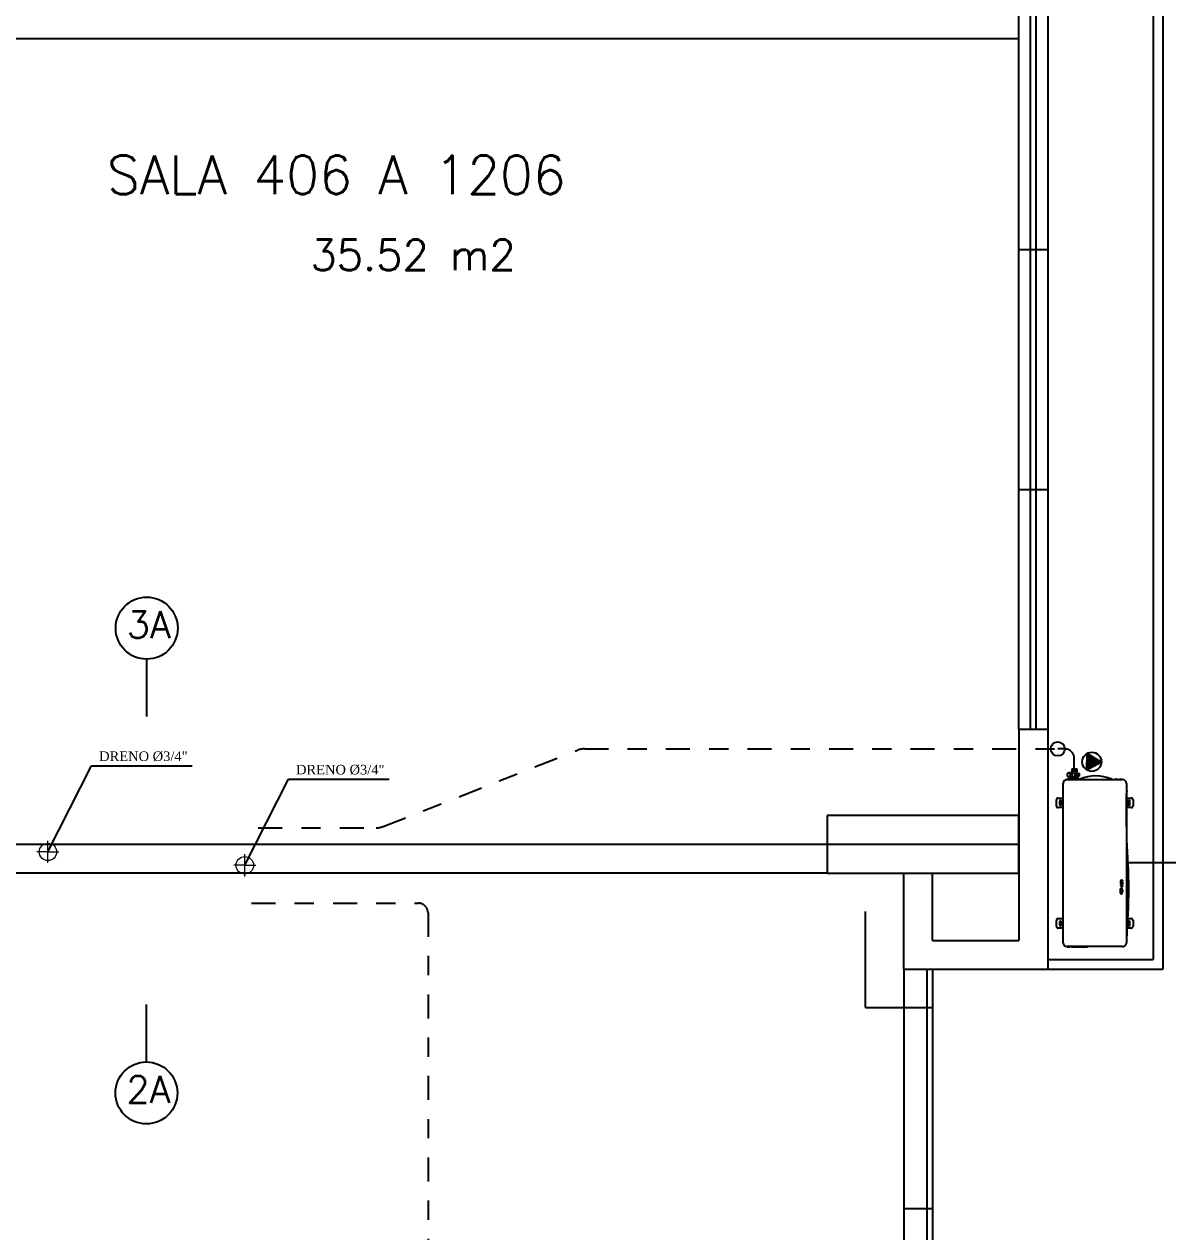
# Model space of a CAD drawing. Extents: x 544 to 914, y -40 to 56.
# Drawn here: x 648.1 to 654.06, y -16.12 to -9.83 of the extents above; entities that cross this region are included whole.
import ezdxf
from ezdxf.enums import TextEntityAlignment as Align

# ---------------------------------------------------------------- set-up
doc = ezdxf.new("R2010")
doc.units = 0
doc.header["$LTSCALE"] = 0.5
doc.header["$MEASUREMENT"] = 0
doc.linetypes.add('DASHDOT2', pattern=[0.5, 0.25, -0.125, 0, -0.125])
doc.layers.get('0').update_dxf_attribs({"linetype": 'CONTINUOUS'})
doc.layers.add('008', color=1, linetype='CONTINUOUS')
doc.styles.add('r80', font='romans.shx', dxfattribs={"height": 0.175})
doc.styles.add('RSA', font='romans.shx')
doc.styles.add('style3', font='times.ttf', dxfattribs={"height": 0.4})
doc.styles.add('T20', font='simplex.shx', dxfattribs={"height": 0.1})

msp = doc.modelspace()

# ---------------------------------------------------------------- linework, layer by layer
at = {"color": 2}
for p, q in [((648.7341736734481, -13.43804361823648), (648.73405133401, -13.13899235396658)), ((653.8381378201454, -14.19948780589505), (654.1371890413664, -14.19928602712389)), ((648.7324853576374, -15.23870809523414), (648.7323630181995, -14.93965683096424))]:
    msp.add_line(p, q, dxfattribs=at)
at = {"color": 1}
for p, q in [((653.6329353408723, -13.71703645200114), (653.6349862273435, -13.63045819916181)), ((653.6349862273435, -13.63045819916181), (653.7089397504817, -13.67552344536568)), ((653.6405357818333, -13.71288515133745), (653.6423815796572, -13.6349647237821)), ((653.6481362227942, -13.70873385067398), (653.6497769319708, -13.63947124840263)), ((653.6557366637551, -13.7045825500104), (653.6571722842848, -13.64397777302304)), ((653.6633371047162, -13.70043124934682), (653.6645676365988, -13.64848429764345)), ((653.6709375456771, -13.69627994868347), (653.6719629889128, -13.65299082226386)), ((653.678537986638, -13.69212864802), (653.6793583412264, -13.65749734688438)), ((653.5545785359236, -13.7127160992294), (653.5545785359236, -13.71971609922946)), ((653.5555188450905, -13.71211076147199), (653.5576063903229, -13.71121609922932)), ((653.5576063903229, -13.72121609922942), (653.5555188450905, -13.72032143698698)), ((653.5556938909751, -13.72039645665166), (653.5556938909751, -13.72571609922943)), ((653.5576063903229, -13.71121609922932), (653.5783192032441, -13.71121609922932)), ((653.5576063903229, -13.72121609922942), (653.5783192032441, -13.72121609922942)), ((653.5581648378125, -13.7127160992294), (653.5581648378125, -13.71971609922946)), ((653.5589813343729, -13.72121609922942), (653.5589813343729, -13.72571609922943)), ((653.5594127913398, -13.73371609922947), (653.5594127913398, -13.72121609922942)), ((653.5715490986722, -13.7127160992294), (653.5715490986722, -13.71971609922946)), ((653.5765128022272, -13.7372160992295), (653.5765128022272, -13.72121609922942)), ((653.5804067484767, -13.71211076147199), (653.5783192032441, -13.71121609922932)), ((653.5783192032441, -13.72121609922942), (653.5804067484767, -13.72032143698698)), ((653.5802317025514, -13.72039645666916), (653.5802317025514, -13.72571609922943)), ((653.5813470576434, -13.7127160992294), (653.5813470576434, -13.71971609922946)), ((653.7089397504817, -13.67552344536568), (653.6329353408723, -13.71703645200114)), ((653.686138427599, -13.68797734735654), (653.6867536935401, -13.66200387150468)), ((653.6937388685599, -13.68382604669296), (653.6941490458541, -13.66651039612498)), ((653.5294274414364, -13.76726609922946), (653.5381830793879, -13.76726609922946)), ((653.5316274414363, -13.76721609922947), (653.5316274414363, -13.7668010992295)), ((653.5336274414362, -13.76480109922943), (653.5391274414362, -13.76480109922943)), ((653.5356274414362, -13.76726609922946), (653.5356274414362, -13.76685109922948)), ((653.536900866394, -13.73021609922944), (653.5509414660523, -13.73021609922944)), ((653.5509414660523, -13.75421609922944), (653.536900866394, -13.75421609922944)), ((653.5376274414364, -13.76485109922965), (653.5431274414364, -13.76485109922965)), ((653.5381830793879, -13.76726609922946), (653.5425718034846, -13.76726609922946)), ((653.5425718034846, -13.76726609922946), (653.8062330793878, -13.76726609922946)), ((653.5447462116151, -13.76568931772931), (653.5478605292849, -13.76124161115695)), ((653.5451274414363, -13.76726609922946), (653.5451274414363, -13.76685109922948)), ((653.5485277679327, -13.75921609922943), (653.5485277679327, -13.75421609922944)), ((653.5485279237876, -13.75921609922943), (653.5517515014953, -13.75921609922943)), ((653.5515978048509, -13.74221609922961), (653.5558404455378, -13.74221609922961)), ((653.5517515014953, -13.75921609922943), (653.5827716166712, -13.75921609922943)), ((653.5518774277789, -13.75271609922947), (653.587397669763, -13.75271609922947)), ((653.5530118821293, -13.75071609922941), (653.5619170290652, -13.75071609922941)), ((653.5530119498774, -13.73371609922947), (653.56191702913, -13.73371609922947)), ((653.558761090841, -13.72721609922951), (653.5565558410444, -13.72627099217368)), ((653.558761090841, -13.72721609922951), (653.5594127913398, -13.72721609922951)), ((653.5591277679328, -13.75071609922941), (653.5591277679328, -13.75271609922947)), ((653.5594127913398, -13.75271609922947), (653.5594127913398, -13.75071609922941)), ((653.5704777109863, -13.73832413225693), (653.5704777109863, -13.7372160992295)), ((653.5771551849389, -13.7372160992295), (653.5704777109863, -13.7372160992295)), ((653.5771551849389, -13.74521609922942), (653.5707579805983, -13.74521609922942)), ((653.5714983306896, -13.74521609922942), (653.5714983306896, -13.7372160992295)), ((653.5765128022272, -13.72721609922951), (653.5771645026853, -13.72721609922951)), ((653.5765128022272, -13.75271609922947), (653.5765128022272, -13.74521609922942)), ((653.5835191459696, -13.7462160992294), (653.5765128022272, -13.7462160992294)), ((653.576801631528, -13.74721609922949), (653.5765128022272, -13.74721609922949)), ((653.5767978256179, -13.75051609922946), (653.5767978256179, -13.75271609922947)), ((653.5859978256178, -13.75051609922946), (653.5767978256179, -13.75051609922946)), ((653.576801631528, -13.7462160992294), (653.576801631528, -13.74721609922949)), ((653.5771551849389, -13.7372160992295), (653.5771551849389, -13.74521609922942)), ((653.5835191459696, -13.73821609922948), (653.5771551849389, -13.73821609922948)), ((653.5771645026853, -13.72721609922951), (653.5793697524819, -13.72627099217368)), ((653.5794978256179, -13.7491836010305), (653.5794978256179, -13.74917248551014)), ((653.5809978256179, -13.7491836010305), (653.5809978256179, -13.74900573595824)), ((653.581797825618, -13.74900573595824), (653.581797825618, -13.7491836010305)), ((653.5931825904261, -13.7358660992295), (653.5819874294971, -13.7358660992295)), ((653.5931825904261, -13.74856609922949), (653.5819874294971, -13.74856609922949)), ((653.5827716166712, -13.75921609922943), (653.587397669763, -13.75921609922943)), ((653.5832978256178, -13.74917248551014), (653.5832978256178, -13.7491836010305)), ((653.5859978256178, -13.75051609922946), (653.5859978256178, -13.75271609922947)), ((653.5873978256179, -13.75921609922943), (653.5873978256179, -13.75271609922947)), ((653.5879943535876, -13.76124161115695), (653.5920953910545, -13.76709849964072)), ((653.5957749670704, -13.74221609922961), (653.5897645594303, -13.74221609922961)), ((653.5912219518834, -13.76585109922962), (653.5916774414363, -13.76585109922962)), ((653.5946274414362, -13.76706185188164), (653.5946274414362, -13.7668010992295)), ((653.5966274414363, -13.76480109922943), (653.597459341566, -13.76480109922943)), ((653.7822274414364, -13.76721609922947), (653.7822274414364, -13.7668010992295)), ((653.7842274414363, -13.76480109922943), (653.7897274414363, -13.76480109922943)), ((653.7917274414363, -13.76721609922947), (653.7917274414363, -13.7668010992295)), ((653.8036774414363, -13.76726609922946), (653.8036774414363, -13.76675109922962)), ((653.8056774414363, -13.76475109922944), (653.8111774414363, -13.76475109922944)), ((653.8056774414363, -13.76485109922965), (653.8111774414363, -13.76485109922965)), ((653.8062330793878, -13.76726609922946), (653.8106218034848, -13.76726609922946)), ((653.8106218034848, -13.76726609922946), (653.8194274414363, -13.76726609922946)), ((653.8131774414362, -13.76726609922946), (653.8131774414362, -13.76675109922962)), ((653.5094274414362, -14.61726609922948), (653.5094274414362, -13.78726609922944)), ((653.8394274414363, -13.78726609922944), (653.8394274414363, -13.82597173718091)), ((653.8394274414363, -13.82341609922946), (653.8398424414363, -13.82341609922946)), ((653.8394274414363, -13.82597173718091), (653.8394274414363, -13.83036046127779)), ((653.8394274414363, -13.83036046127779), (653.8394274414363, -14.20002173718092)), ((653.8394274414363, -13.83291609922946), (653.8398424414363, -13.83291609922946)), ((653.8395400214363, -13.84345600184952), (653.8396526014362, -13.84345600184952)), ((653.8396526014362, -14.0108761966095), (653.8396526014362, -13.84345600184952)), ((653.8418424414363, -13.82541612188766), (653.8418424414363, -13.83091607657127)), ((653.4744274414363, -13.90326609922943), (653.4744274414363, -13.87326609922945)), ((653.4844274414363, -13.86326609922946), (653.5093774414363, -13.86326609922946)), ((653.4909274414363, -13.88126609922949), (653.4909274414363, -13.8952660992295)), ((653.5009274414363, -13.8952660992295), (653.5009274414363, -13.88126609922949)), ((653.8396526014362, -13.86326609922946), (653.8644274414362, -13.86326609922946)), ((653.8479274414362, -13.88126609922949), (653.8479274414362, -13.8952660992295)), ((653.8579274414362, -13.8952660992295), (653.8579274414362, -13.88126609922949)), ((653.8744274414362, -13.87326609922945), (653.8744274414362, -13.90326609922943)), ((653.5093774414363, -13.91326609922942), (653.4844274414363, -13.91326609922942)), ((653.8644274414362, -13.91326609922942), (653.8396526014362, -13.91326609922942)), ((653.8395400214363, -14.0108761966095), (653.8396526014362, -14.0108761966095)), ((653.8400636190079, -14.07874229362051), (653.8394274414363, -14.07873118909959)), ((653.8394274414363, -14.19746609922947), (653.8398424414363, -14.19746609922947)), ((653.8394274414363, -14.20002173718092), (653.8394274414363, -14.20441046127803)), ((653.8394274414363, -14.20441046127803), (653.8394274414363, -14.57407173718093)), ((653.8394274414363, -14.20696609922948), (653.8398424414363, -14.20696609922948)), ((653.8418424414363, -14.19946612188744), (653.8418424414363, -14.20496607657117)), ((653.8076274414364, -14.33576609922943), (653.8076274414364, -14.35876609922946)), ((653.8088658724785, -14.2945859012508), (653.8086274414363, -14.29633688138813)), ((653.8086274414363, -14.29633688138813), (653.8086274414363, -14.30469109922944)), ((653.8086274414363, -14.30469109922944), (653.8202274414364, -14.30469109922944)), ((653.8202274414364, -14.30559109922945), (653.8086274414363, -14.30559109922945)), ((653.8086274414363, -14.30559109922945), (653.8086274414363, -14.30906609922943)), ((653.8086274414363, -14.30906609922943), (653.8202274414364, -14.30906609922943)), ((653.8202274414364, -14.30947167203863), (653.8086274414363, -14.31527167203853)), ((653.8086274414363, -14.31527167203853), (653.8086274414363, -14.31876052642065)), ((653.8086274414363, -14.31876052642065), (653.8202274414364, -14.32456052642044)), ((653.809614508973, -14.29311982182173), (653.8088658724785, -14.2945859012508)), ((653.8124274414363, -14.33396609922943), (653.8094274414364, -14.33396609922943)), ((653.8106402072649, -14.29198995091247), (653.809614508973, -14.29311982182173)), ((653.811582542857, -14.29152859922931), (653.8106402072649, -14.29198995091247)), ((653.8112912708582, -14.29616823988215), (653.8114506428324, -14.29546600939784)), ((653.8112912708582, -14.30121609922946), (653.8112912708582, -14.29616823988215)), ((653.8128827605547, -14.30121609922946), (653.8112912708582, -14.30121609922946)), ((653.8114506428324, -14.29546600939784), (653.8116716170571, -14.29514145310293)), ((653.8128042547264, -14.29152859922931), (653.811582542857, -14.29152859922931)), ((653.8116716170571, -14.29514145310293), (653.8119531909981, -14.2950035992294)), ((653.8119531909981, -14.2950035992294), (653.8122208407674, -14.2950035992294)), ((653.8120978718384, -14.31701609922948), (653.8152231860461, -14.31548599749021)), ((653.8152231860461, -14.31854620096897), (653.8120978718384, -14.31701609922948)), ((653.8122208407674, -14.2950035992294), (653.8125024146857, -14.29514145319479)), ((653.8125024146857, -14.29514145319479), (653.8127233894043, -14.29546600948765)), ((653.8126274414362, -14.33315033067231), (653.8126274414362, -14.33376609922948)), ((653.8127233894043, -14.29546600948765), (653.8128827605547, -14.2961682394905)), ((653.8137465903187, -14.29198995091247), (653.8128042547264, -14.29152859922931)), ((653.8128827605547, -14.2961682394905), (653.8128827605547, -14.30121609922946)), ((653.8148121440636, -14.2931637250997), (653.8137465903187, -14.29198995091247)), ((653.8149779084681, -14.29365065809554), (653.8148121440636, -14.2931637250997)), ((653.8202274414364, -14.29063360322368), (653.8149779084681, -14.29365065809554)), ((653.8152231860461, -14.31548599749021), (653.8152231860461, -14.31854620096897)), ((653.8157593561473, -14.29717269323896), (653.8202274414364, -14.29467269323879)), ((653.8157593561473, -14.30121609922946), (653.8157593561473, -14.29717269323896)), ((653.8202274414364, -14.30121609922946), (653.8157593561473, -14.30121609922946)), ((653.8210669054727, -14.34667146846493), (653.8161263864777, -14.33255569990797)), ((653.8161263864777, -14.36197649855092), (653.8210669054727, -14.34786072999395)), ((653.8176742500127, -14.31439016415413), (653.8202274414364, -14.31314016415411)), ((653.8176742500127, -14.31964203430493), (653.8176742500127, -14.31439016415413)), ((653.8202274414364, -14.32089203430496), (653.8176742500127, -14.31964203430493)), ((653.8202274414364, -14.29467269323879), (653.8202274414364, -14.29063360322368)), ((653.8202274414364, -14.30469109922944), (653.8202274414364, -14.30121609922946)), ((653.8202274414364, -14.30906609922943), (653.8202274414364, -14.30559109922945)), ((653.8202274414364, -14.31314016415411), (653.8202274414364, -14.30947167203863)), ((653.8202274414364, -14.32456052642044), (653.8202274414364, -14.32089203430496)), ((653.8094274414364, -14.36056609922946), (653.8124274414363, -14.36056609922946)), ((653.8126274414362, -14.36076609922941), (653.8126274414362, -14.36138186778646)), ((653.4744274414363, -14.53126609922947), (653.4744274414363, -14.5012660992295)), ((653.4844274414363, -14.49126609922951), (653.5094274414362, -14.49126609922951)), ((653.4909274414363, -14.50926609922942), (653.4909274414363, -14.52326609922943)), ((653.5009274414363, -14.52326609922943), (653.5009274414363, -14.50926609922942)), ((653.8476472838984, -14.49126609922951), (653.8644274414362, -14.49126609922951)), ((653.8479274414362, -14.50926609922942), (653.8479274414362, -14.52326609922943)), ((653.8579274414362, -14.52326609922943), (653.8579274414362, -14.50926609922942)), ((653.8744274414362, -14.5012660992295), (653.8744274414362, -14.53126609922947)), ((653.5094274414362, -14.54126609922946), (653.4844274414363, -14.54126609922946)), ((653.8394274414363, -14.57151609922948), (653.8398424414363, -14.57151609922948)), ((653.8394274414363, -14.57407173718093), (653.8394274414363, -14.57846046127781)), ((653.8394274414363, -14.57846046127781), (653.8394274414363, -14.61726609922948)), ((653.8394274414363, -14.58101609922949), (653.8398424414363, -14.58101609922949)), ((653.8394274414363, -14.59380100935925), (653.8400636190079, -14.59378990483856)), ((653.8418424414363, -14.57351612188756), (653.8418424414363, -14.57901607657129)), ((653.8644274414362, -14.54126609922946), (653.8449083548969, -14.54126609922946)), ((653.5381330793878, -14.63726609922946), (653.5294274414364, -14.63726609922946)), ((653.5316774414362, -14.63726609922946), (653.5316774414362, -14.63768109922944)), ((653.5430774414363, -14.63968109922962), (653.5336774414363, -14.63968109922962)), ((653.5355774414363, -14.63726609922946), (653.5355774414363, -14.63768109922944)), ((653.5425218034848, -14.63726609922946), (653.5381330793878, -14.63726609922946)), ((653.8194274414363, -14.63726609922946), (653.5425218034848, -14.63726609922946)), ((653.5450774414362, -14.63726609922946), (653.5450774414362, -14.63768109922944)), ((653.5531809948807, -14.63811965267394), (653.5546809948758, -14.63961965266878)), ((653.6345201261674, -14.6397660992294), (653.5550345482175, -14.6397660992294)), ((653.6363738879918, -14.63811965267394), (653.634873887997, -14.63961965266878))]:
    msp.add_line(p, q, dxfattribs=at)
for p, q in [((648.2193381724924, -14.14381568839303), (648.4466818569576, -13.69438557626341)), ((648.4466818569576, -13.69438557626341), (648.970975954116, -13.69438557626341)), ((649.245183369967, -14.21377710987991), (649.4725270544322, -13.76434699775029)), ((649.4725270544322, -13.76434699775029), (649.9968211515907, -13.76434699775029))]:
    msp.add_line(p, q)
at = {"lineweight": 0}
for p, q in [((648.2193381724924, -14.20152818839302), (648.2193381724924, -14.08610318839298)), ((648.2193381724924, -14.14381568839303), (648.1616256724924, -14.143815688393)), ((648.2193381724924, -14.14381568839303), (648.2770506724926, -14.14381568839298)), ((649.245183369967, -14.2714896098799), (649.245183369967, -14.15606460987986)), ((649.245183369967, -14.21377710987991), (649.187470869967, -14.21377710987988)), ((649.245183369967, -14.21377710987991), (649.3028958699672, -14.21377710987986))]:
    msp.add_line(p, q, dxfattribs=at)
at = {"color": 2}
for centre, radius in [((648.7340084339135, -12.9774939323347), 0.1614984273298249), ((653.6589537728992, -13.67433936550958), 0.05), ((648.7324853576374, -15.40020652256398), 0.1614984273298249)]:
    msp.add_circle(centre, radius, dxfattribs=at)
msp.add_circle((653.4814672253876, -13.60705572331267), 0.0367693737343871)
at = {"lineweight": 0}
for centre in [(648.2193381724924, -14.14381568839303), (649.245183369967, -14.21377710987991)]:
    msp.add_circle(centre, 0.0455624999999998, dxfattribs=at)
at = {"color": 1}
for centre, radius, start, end in [((653.5293774414363, -13.78721609922945), 0.02, 90, 180), ((653.5294274414364, -13.78726609922944), 0.02, 90, 180), ((653.5336274414362, -13.7668010992295), 0.002, 90, 180), ((653.5376274414364, -13.76685109922948), 0.002, 90, 180), ((653.5391274414362, -13.7668010992295), 0.002, 77.82606251047783, 90), ((653.5431274414364, -13.76685109922948), 0.002, 0, 90), ((653.5517515020017, -13.76396609922949), 0.00475, 90.00000610829343, 145.0000035086795), ((653.5813978256178, -13.7563751872799), 0.007449088050300001, 104.7774236665957, 128.1356398644571), ((653.5813978256178, -13.7563751872799), 0.0074383407277, 97.80389770824354, 104.7992623698281), ((653.5813978256178, -13.7563751872799), 0.007202701769600001, 86.81645730626634, 93.18354269373368), ((653.5813978256178, -13.7563751872799), 0.0074383407277, 75.20073763017189, 82.19610229175646), ((653.5813978256178, -13.7563751872799), 0.007449088050300001, 51.86436013554291, 75.22257633340432), ((653.5841033813224, -13.76396609922949), 0.00475, 35.00000000233585, 89.99999933885174), ((653.5916774414363, -13.76785109922946), 0.002, 18.54369207988053, 90), ((653.5974145747837, -13.76811491178546), 0.003, 114.585782568368, 162.546862379777), ((653.5966274414363, -13.7668010992295), 0.002, 90, 180), ((653.6793774414364, -13.94725476913175), 0.2, 65.41421743163198, 114.585782568368), ((653.7613403080888, -13.76811491178546), 0.003, 17.45313195327622, 65.41421743163198), ((653.7842274414363, -13.7668010992295), 0.002, 90, 180), ((653.7897274414363, -13.7668010992295), 0.002, 0, 90), ((653.8056774414363, -13.76675109922962), 0.002, 90, 180), ((653.8056774414363, -13.76685109922948), 0.002, 90, 180), ((653.8111774414363, -13.76675109922962), 0.002, 0, 90), ((653.8111774414363, -13.76685109922948), 0.002, 0, 90), ((653.8194274414363, -13.78716609922947), 0.02, 0, 90), ((653.8194274414363, -13.78726609922944), 0.02, 0, 90), ((653.8398424414363, -13.82541609922964), 0.002, 0, 90), ((653.8398424414363, -13.8309160992294), 0.002, 270, 0), ((653.4844274414363, -13.87326609922945), 0.01, 89.9999998518116, 180.000000143303), ((653.4844274414363, -13.90326609922943), 0.01, 180, 270), ((653.4959274414364, -13.88126609922949), 0.005, 0, 180), ((653.4959274414364, -13.8952660992295), 0.005, 180, 0), ((653.8529274414363, -13.88126609922949), 0.005, 0, 180), ((653.8529274414363, -13.8952660992295), 0.005, 180, 0), ((653.8644274414362, -13.87326609922945), 0.01, 0, 90), ((653.8644274414362, -13.90326609922943), 0.01, 270, 0), ((653.8400374403982, -14.08024206516313), 0.0015, 4.424379265498151, 88.99999999982232), ((650.5311149414363, -14.33626609922942), 3.3203125, 355.5756207345018, 4.424379265498151), ((653.8398424414363, -14.19946609922943), 0.002, 0, 90), ((653.8398424414363, -14.20496609922941), 0.002, 270, 0), ((653.8094274414364, -14.33576609922943), 0.0018, 90, 180), ((653.8124274414363, -14.33376609922948), 0.0002, 270, 0), ((653.8144274414362, -14.33315033067231), 0.0018, 19.29004621995867, 180), ((653.8193679604312, -14.3472660992295), 0.0018, 340.7099537800413, 19.29004621995867), ((653.8094274414364, -14.35876609922946), 0.0018, 180, 270), ((653.8124274414363, -14.36076609922941), 0.0002, 0, 90), ((653.8144274414362, -14.36138186778646), 0.0018, 180, 340.7099537800413), ((653.4844274414363, -14.5012660992295), 0.01, 89.9999998518116, 180.000000143303), ((653.4844274414363, -14.53126609922947), 0.01, 180, 270), ((653.4959274414364, -14.50926609922942), 0.005, 0, 180), ((653.4959274414364, -14.52326609922943), 0.005, 180, 0), ((653.8529274414363, -14.50926609922942), 0.005, 0, 180), ((653.8529274414363, -14.52326609922943), 0.005, 180, 0), ((653.8644274414362, -14.5012660992295), 0.01, 0, 90), ((653.8644274414362, -14.53126609922947), 0.01, 270, 0), ((653.8398424414363, -14.57351609922932), 0.002, 0, 90), ((653.8398424414363, -14.57901609922965), 0.002, 270, 0), ((653.8400374403982, -14.59229013329571), 0.0015, 271.0000000001776, 355.5756207345018), ((653.5294274414364, -14.61726609922948), 0.02, 180, 270), ((653.5336774414363, -14.63768109922944), 0.002, 180, 270), ((653.5375774414363, -14.63768109922944), 0.002, 180, 270), ((653.5430774414363, -14.63768109922944), 0.002, 270, 0), ((653.5535345482174, -14.63776609922945), 0.0005, 90, 225.0000087317016), ((653.5550345482175, -14.63926609922964), 0.0005, 225.0000079060878, 270), ((653.634520334655, -14.63926609922964), 0.0005, 270, 314.9999920939121), ((653.6360203346551, -14.63776609922945), 0.0005, 314.9999912682984, 90), ((653.8194274414363, -14.61726609922948), 0.02, 269.9999998518116, 1.433030717280202e-07)]:
    msp.add_arc(centre, radius, start, end, dxfattribs=at)
for points, start_tangent, end_tangent in [([(653.5545785359236, -13.7127160992294), (653.5551031680063, -13.71233291651879), (653.5555369494198, -13.71210296260756)], (0.7702618052665683, 0.6377278034925931), (0.9188993037508946, 0.3944921666727003)), ([(653.5545785359236, -13.71971609922946), (653.5551031680063, -13.72009928193995), (653.5555369494198, -13.72032923585095)], (0.7702618052665676, -0.6377278034925937), (0.918899303750894, -0.3944921666727011)), ([(653.5555369494198, -13.71210296260756), (653.5556120713793, -13.71207208050635), (653.556118402709, -13.71193756967443), (653.5566254585895, -13.71193763535894), (653.5571317682181, -13.71207226382637), (653.5576403931416, -13.71233303386509), (653.5581648378125, -13.7127160992294)], (0.9188993037516063, 0.3944921666710421), (0.7702618052841232, -0.6377278034713898)), ([(653.5555369494198, -13.72032923585095), (653.5556120713793, -13.7203601179524), (653.556118402709, -13.72049462878408), (653.5566254585895, -13.72049456309946), (653.5571317682181, -13.72035993463248), (653.5576403931416, -13.72009916459342), (653.5581648378125, -13.71971609922946)], (0.9188993037516058, -0.3944921666710431), (0.7702618052841238, 0.637727803471389)), ([(653.5581648378125, -13.7127160992294), (653.5601227913996, -13.71233291651879), (653.5620220446442, -13.71207208050635), (653.5639116988923, -13.71193756967443), (653.5658040572, -13.71193763535894), (653.567693630459, -13.71207226382637), (653.5695918445149, -13.71233303386509), (653.5715490986722, -13.7127160992294)], (0.9762650049553784, 0.2165794082997621), (0.9762650049553782, -0.2165794082997632)), ([(653.5581648378125, -13.71971609922946), (653.5601227913996, -13.72009928193995), (653.5620220446442, -13.7203601179524), (653.5639116988923, -13.72049462878408), (653.5658040572, -13.72049456309946), (653.567693630459, -13.72035993463248), (653.5695918445149, -13.72009916459342), (653.5715490986722, -13.71971609922946)], (0.9762650049553782, -0.2165794082997632), (0.9762650049553784, 0.2165794082997621)), ([(653.5715490986722, -13.7127160992294), (653.5729824201769, -13.71233291651879), (653.5743727700483, -13.71207208050635), (653.5757560929667, -13.71193756967443), (653.5771413953942, -13.71193763535894), (653.5785246590242, -13.71207226382637), (653.5799142481569, -13.71233303386509), (653.5813470576434, -13.7127160992294)], (0.9570202978359487, 0.2900209467090133), (0.9570202978359484, -0.2900209467090142)), ([(653.5715490986722, -13.71971609922946), (653.5729824201769, -13.72009928193995), (653.5743727700483, -13.7203601179524), (653.5757560929667, -13.72049462878408), (653.5771413953942, -13.72049456309946), (653.5785246590242, -13.72035993463248), (653.5799142481569, -13.72009916459342), (653.5813470576434, -13.71971609922946)], (0.9570202978359484, -0.2900209467090142), (0.9570202978359487, 0.2900209467090133)), ([(653.5813470576434, -13.7127160992294), (653.5808224255609, -13.71233291651879), (653.5803886441472, -13.71210296260756)], (-0.7702618052665676, 0.6377278034925937), (-0.918899303750894, 0.3944921666727011)), ([(653.5813470576434, -13.71971609922946), (653.5808224255609, -13.72009928193995), (653.5803886441472, -13.72032923585095)], (-0.7702618052665683, -0.6377278034925931), (-0.9188993037508946, -0.3944921666727003)), ([(653.531648333518, -13.74221609922961), (653.5317822511181, -13.7402932097192), (653.5321788575402, -13.73844421577439), (653.532822911422, -13.73674017319524), (653.5336896621341, -13.73524656738311), (653.5347458009323, -13.73402079677112), (653.5359507409953, -13.73310996703663), (653.5372581771521, -13.73254908085516), (653.5386178653644, -13.73235969276891), (653.5393388428333, -13.73241280167099)], (5.612303176911189e-16, 1), (0.9893557912095272, -0.1455167289357843)), ([(653.5393388428333, -13.75201939678755), (653.5386178653644, -13.75207250568963), (653.5372581771521, -13.7518831176036), (653.5359507409953, -13.75132223142248), (653.5347458009323, -13.75041140168776), (653.5336896621341, -13.74918563107587), (653.532822911422, -13.74769202526352), (653.5321788575402, -13.74598798268471), (653.5317822511181, -13.74413898873991), (653.531648333518, -13.74221609922961)], (-0.9893557912095274, -0.1455167289357832), (5.612303176911189e-16, 1)), ([(653.536900866394, -13.75421609922944), (653.5357922895503, -13.75243942730663), (653.5348402035593, -13.7507363003117), (653.5345894178213, -13.75024743121969)], (-0.5468687416099323, 0.8372183582853217), (-0.4487919235163091, 0.8936362847302762)), ([(653.5345894576019, -13.73418468803823), (653.5348411747473, -13.73369404383402), (653.5357926895153, -13.73199209633594), (653.536900866394, -13.73021609922944)], (0.4487945737464873, 0.893634953756683), (0.5468687416159232, 0.8372183582814084)), ([(653.5393388428333, -13.73241280167099), (653.5399775535764, -13.73254908085516), (653.5412849897332, -13.73310996703651), (653.5424899297961, -13.73402079677101), (653.5435460685947, -13.73524656738311), (653.5444128193064, -13.73674017319513), (653.5450568731883, -13.73844421577428), (653.5454534796104, -13.74029320971908), (653.5455873972107, -13.74221609922949)], (0.9893557912101695, -0.1455167289314177), (-5.612303176911189e-16, -1)), ([(653.5455873972107, -13.74221609922949), (653.5454534796104, -13.74413898873968), (653.5450568731883, -13.74598798268448), (653.5444128193064, -13.7476920252634), (653.5435460685947, -13.74918563107576), (653.5424899297961, -13.75041140168764), (653.5412849897332, -13.75132223142248), (653.5399775535764, -13.75188311760348), (653.5393388428333, -13.75201939678755)], (-5.612303176911189e-16, -1), (-0.9893557912101696, -0.1455167289314167)), ([(653.5466988253652, -13.7302160992291), (653.5470408950721, -13.73199277115248), (653.5474794064492, -13.73369589814718), (653.5480348784329, -13.73537743967802), (653.5487205548964, -13.73705679988393), (653.5495381132039, -13.7387381546248), (653.550489627972, -13.74044010212299), (653.5515978048509, -13.74221609922949)], (0.1611645928065799, -0.986927542439408), (0.546868741621925, -0.8372183582774881)), ([(653.5515978048509, -13.74221609922949), (653.5504892280071, -13.74399277115231), (653.5495371420161, -13.74569589814701), (653.5487196410891, -13.74737743967819), (653.5480341256862, -13.74905679988399), (653.5474788635968, -13.75073815462486), (653.5470407440516, -13.75244010212293), (653.5466988253652, -13.75421609922944)], (-0.5468687416182895, -0.8372183582798628), (-0.1611645928079038, -0.9869275424391918)), ([(653.5509414660523, -13.7302160992291), (653.5520500428959, -13.73199277115248), (653.5530021288869, -13.73369589814718), (653.5538196298141, -13.73537743967802), (653.5545051452168, -13.73705679988393), (653.5550604073062, -13.7387381546248), (653.5554985268516, -13.74044010212299), (653.5558404455378, -13.74221609922949)], (0.5468687416182888, -0.8372183582798631), (0.1611645928079027, -0.9869275424391919)), ([(653.5558404455378, -13.74221609922949), (653.5554983758309, -13.74399277115231), (653.5550598644538, -13.74569589814701), (653.5545043924703, -13.74737743967819), (653.5538187160068, -13.74905679988399), (653.5530011576991, -13.75073815462486), (653.552049642931, -13.75244010212293), (653.5509414660523, -13.75421609922944)], (-0.1611645928065809, -0.9869275424394078), (-0.5468687416219257, -0.8372183582774876)), ([(653.5556938909751, -13.7257160992292), (653.5561748037173, -13.72606735004729), (653.55657243668, -13.72627814113241)], (0.7702618052639996, -0.6377278034956956), (0.9188993037434762, -0.3944921666899798)), ([(653.55657243668, -13.72627814113241), (653.556641298476, -13.72630644972548), (653.5571054355282, -13.72642975132112), (653.5575702367519, -13.72642969111041), (653.5580343539116, -13.7263062816819), (653.5585005934247, -13.72606724247976), (653.5589813343729, -13.7257160992292)], (0.9188993037415649, -0.3944921666944317), (0.7702618052831492, 0.6377278034725662)), ([(653.5589813343729, -13.7257160992292), (653.5594110399697, -13.72580888197501)], (0.9762650049705801, -0.2165794082312381), (0.9786747560538857, -0.2054159727549628)), ([(653.5704777109863, -13.73832413225693), (653.5699096779024, -13.73780133492619), (653.5692536948579, -13.73723734007012), (653.5684939358607, -13.73663342671216), (653.5676127648273, -13.73599605344657), (653.566580995988, -13.73533439913717), (653.5654244257053, -13.73470455704353), (653.5641980291475, -13.73417874541371), (653.562975716344, -13.73382959380172), (653.5619170309519, -13.73371609795163)], (-0.7248575834438388, 0.6888987470767809), (-1, 5.612303176911189e-16)), ([(653.5619170323021, -13.75071610076316), (653.5629805691776, -13.75060162962643), (653.5642117771824, -13.75024845584176), (653.5654481816264, -13.74971595173997), (653.566606615514, -13.74908248580095), (653.5676306961379, -13.74842383819043), (653.56849634084, -13.74779694052859), (653.5692411339735, -13.74720526419242), (653.5698842586826, -13.74665348876715), (653.5704424960823, -13.74614146629949), (653.5709317886729, -13.74566478675888), (653.5710731552269, -13.74552173784195)], (1, -5.612303176911189e-16), (0.6997621982091756, 0.7143758576250057)), ([(653.5704777109863, -13.73832413225693), (653.5708614478808, -13.73963711685667), (653.5710850835403, -13.74102110609135), (653.5711427265933, -13.74243812151326), (653.571032776071, -13.74384937924094), (653.5707579805983, -13.74521609922942)], (0.3422012380947133, -0.9396266879173055), (-0.2577220677505785, -0.9662190930603506)), ([(653.5710731552269, -13.74552173784195), (653.5713668815251, -13.74521609922942)], (0.6997621982435086, 0.7143758575913752), (0.685895480362718, 0.7277000687219952)), ([(653.5765131497267, -13.72642222506568), (653.5776445038173, -13.7263062816819), (653.5789182938554, -13.72606724247976), (653.5802317025514, -13.7257160992292)], (0.9982091406491582, 0.05982066135098624), (0.957020297834194, 0.2900209467148032)), ([(653.5802317025514, -13.7257160992292), (653.5797507898089, -13.72606735004729), (653.5793531568465, -13.72627814113241)], (-0.7702618052640001, -0.6377278034956948), (-0.9188993037434766, -0.3944921666899787)), ([(653.5805912120627, -13.74899452252964), (653.5803878256179, -13.74900573595812)], (-0.9996210509225926, -0.02752734190603055), (-0.9965917248371327, -0.08249202377290325)), ([(653.580794575684, -13.74899452629097), (653.5805912120627, -13.74899452252964)], (-0.9996200325521062, 0.02756429793276697), (-0.9996210509226052, -0.02752734190557514)), ([(653.5819874294971, -13.7358660992295), (653.5813108564046, -13.73695943837561), (653.5807444268039, -13.7380058500155), (653.5806428529052, -13.73821314705219)], (-0.5468687416133485, -0.8372183582830901), (-0.4335473651008541, -0.9011307797507012)), ([(653.5806428601036, -13.74621906618313), (653.5807451439089, -13.74642778569557), (653.5813112067801, -13.74747336240921), (653.5819874294971, -13.74856609922927)], (0.4335484840074718, -0.9011302414272995), (0.5468687416191795, -0.8372183582792814)), ([(653.5809978256179, -13.74900573595812), (653.580794575684, -13.74899452629097)], (-0.9965917248442062, 0.08249202368744475), (-0.999620032560063, 0.02756429764421326)), ([(653.5869361323055, -13.74221609922949), (653.5868368408928, -13.74105964255762), (653.5865447371104, -13.73997039494361), (653.5860767969684, -13.73901165950042), (653.585460215447, -13.73823915444643), (653.5847308260234, -13.73769777496761), (653.5839310181591, -13.7374189840715), (653.5831072737801, -13.7374189840715), (653.5823074659161, -13.73769777496761), (653.5816056894062, -13.73821248997672)], (5.612303176911189e-16, 1), (-0.7229843120155162, -0.6908644473262834)), ([(653.5816056894062, -13.74621970848204), (653.5823074659161, -13.74673442349103), (653.5831072737801, -13.74701321438749), (653.5839310181591, -13.74701321438749), (653.5847308260234, -13.74673442349103), (653.585460215447, -13.74619304401222), (653.5860767969684, -13.74542053895811), (653.5865447371104, -13.74446180351481), (653.5868368408928, -13.74337255590126), (653.5869361323055, -13.74221609922949)], (0.7229843120155155, -0.690864447326284), (5.612303176911189e-16, 1)), ([(653.5820010755515, -13.74899452629097), (653.581797825618, -13.74900573595812)], (-0.999620032560063, -0.02756429764421224), (-0.9965917248442064, -0.08249202368744366)), ([(653.582204439173, -13.74899452252964), (653.5820010755515, -13.74899452629097)], (-0.9996210509226052, 0.02752734190557626), (-0.9996200325521062, -0.02756429793276594)), ([(653.5824078256178, -13.74900573595812), (653.582204439173, -13.74899452252964)], (-0.9965917248371324, 0.08249202377290435), (-0.9996210509229646, 0.02752734189252486)), ([(653.5835191459696, -13.74621609922929), (653.5841960328858, -13.74609986649909), (653.5848335815949, -13.74575792333189), (653.5853947400833, -13.74521014222205), (653.5858468958593, -13.74448835821613), (653.5861637712724, -13.7436345187773), (653.586326950676, -13.74269824595046), (653.586326950676, -13.74173395250853), (653.5861637712724, -13.74079767968112), (653.5858468958593, -13.73994384024252), (653.5853947400833, -13.73922205623683), (653.5848335815949, -13.73867427512664), (653.5841960328858, -13.73833233195967), (653.5835191459696, -13.73821609922925)], (1, -5.612303176911189e-16), (-1, 5.612303176911189e-16)), ([(653.5897645594303, -13.74221609922949), (653.589087986338, -13.74112276008293), (653.5885215567373, -13.74007634844304), (653.588051298909, -13.73904037152136), (653.5876758228871, -13.73800441276308), (653.5873881759464, -13.73695883604944), (653.5871721827859, -13.7358660992295)], (-0.5468687416198708, 0.8372183582788298), (-0.1611645928074235, 0.9869275424392702)), ([(653.5871721827859, -13.74856609922927), (653.5873883173683, -13.74747276008293), (653.5876762792939, -13.74642634844304), (653.5880518930801, -13.74539037152135), (653.5885222738423, -13.74435441276319), (653.5890883367135, -13.74330883604955), (653.5897645594303, -13.74221609922949)], (0.1611645928074863, 0.98692754243926), (0.5468687416161275, 0.8372183582812749)), ([(653.5957749670704, -13.74221609922949), (653.5955588324878, -13.74112276008293), (653.5952708705622, -13.74007634844304), (653.594895256776, -13.73904037152136), (653.594424876014, -13.73800441276308), (653.5938588131428, -13.73695883604944), (653.5931825904261, -13.7358660992295)], (-0.1611645928074852, 0.9869275424392602), (-0.5468687416161268, 0.8372183582812754)), ([(653.5931825904261, -13.74856609922927), (653.5938591635183, -13.74747276008293), (653.5944255931188, -13.74642634844304), (653.5948958509471, -13.74539037152135), (653.5952713269692, -13.74435441276319), (653.5955589739096, -13.74330883604955), (653.5957749670704, -13.74221609922949)], (0.5468687416198716, 0.8372183582788293), (0.1611645928074245, 0.9869275424392701))]:
    msp.add_spline(points, degree=3, dxfattribs=dict(at, start_tangent=start_tangent, end_tangent=end_tangent))
at = {"layer": '008', "color": 8}
for p, q in [((653.4294160238844, 28.6451938169904), (653.4294160238846, -13.50480618300946)), ((653.2794160238843, -13.50480618300946), (653.2794160238846, -1.004806183009464)), ((653.3694160238845, -13.50480618300946), (653.3694160238845, -1.004806183009464)), ((653.3394160238845, -13.50480618300946), (653.3394160238845, -6.279806183010834)), ((644.1794160238844, -9.904806183009443), (653.2794160238848, -9.904806183009443)), ((653.2794160238848, -11.00480618300946), (653.4294160238849, -11.00480618300946)), ((653.2794160238848, -12.25480618300946), (653.4294160238849, -12.25480618300946)), ((653.2794160238848, -13.50480618300946), (653.2794160238848, -14.60480618300943)), ((653.2794160238848, -13.50480618300946), (653.4294160238849, -13.50480618300946)), ((653.4294160238849, -13.50480618300946), (653.4294160238849, -14.75480618300946)), ((653.2794160238846, -13.95480618301075), (652.2794160238846, -13.95480618301075)), ((652.2794160238846, -13.95480618301075), (652.2794160238846, -14.25480618301077)), ((653.2794160238846, -14.25480618301077), (653.2794160238846, -13.95480618301075)), ((653.2794160238848, -14.10480618301073), (648.0294160238848, -14.10480618301079)), ((652.2794160238846, -14.25480618301077), (646.0294160238848, -14.25480618301071)), ((652.2794160238846, -14.25480618301077), (653.2794160238846, -14.25480618301077)), ((652.6794160238849, -14.75480618300946), (652.6794160238849, -14.25480618301077)), ((652.8294160238847, -14.60480618300948), (652.8294160238847, -14.25480618301077)), ((652.4794160238848, -14.95480618302826), (652.4794160238848, -14.45480618302838)), ((652.8294160238847, -14.60480618300948), (653.2794160238848, -14.60480618300943)), ((652.6794160238849, -14.75480618300946), (652.6794160238849, -18.60480618300943)), ((652.6794160238849, -14.75480618300946), (653.4294160238849, -14.75480618300946)), ((652.7994160238848, -14.75480618300946), (652.7994160238848, -18.72480618300943)), ((652.8294160238847, -14.75480618300946), (652.8294160238847, -18.75480618300946)), ((652.4794160238848, -14.95480618302826), (652.8294160238847, -14.95480618302826)), ((652.8294160238847, -16.00480618300946), (652.6794160238849, -16.00480618300946))]:
    msp.add_line(p, q, dxfattribs=at)
at = {"layer": '008', "color": 2}
for p, q in [((654.0294160238848, 14.49519381699048), (654.0294160238848, -14.75480618300943)), ((653.9794160238848, 14.44519381699047), (653.9794160238848, -14.70480618300945)), ((653.4294160238849, -14.70480618300945), (653.9794160238848, -14.70480618300945)), ((653.4294160238849, -14.75480618300946), (654.0294160238848, -14.75480618300943))]:
    msp.add_line(p, q, dxfattribs=at)
at = {"layer": '008', "color": 6, "linetype": 'DASHDOT2'}
for points in [[(649.3151947080055, -14.01835358573356), (649.9295699604047, -14.01835358573356, 0.09379843184465086), (649.9661133749214, -14.01143730533826), (650.9785406255958, -13.61397200370797, -0.0937984318446475), (651.0150840401127, -13.60705572331267), (653.4814672253876, -13.60705572331267)], [(649.2801292122813, -14.41122695282149), (650.1501254002742, -14.41122695282148, -0.4142135623731659), (650.2001254002741, -14.46122695282148), (650.2001254002741, -19.56182955644861, 0.4121550714481316), (650.2497737412191, -19.61182831979241), (650.3897707120796, -19.6128129681957), (650.3897707120793, -19.6947151115673)]]:
    msp.add_lwpolyline(points, format="xyb", dxfattribs=at)
at = {"layer": '008', "color": 255, "linetype": 'DASHDOT2'}
msp.add_lwpolyline([(653.5679627967836, -13.71121609922932), (653.5679627967836, -13.65705572331267, 0.414213562373095), (653.5179627967836, -13.60705572331267), (653.4814672253876, -13.60705572331267)], format="xyb", dxfattribs=at)

# ---------------------------------------------------------------- texts
at = {"style": 'RSA'}
for s, p in [('3A', (648.7445196271199, -12.95890498998886)), ('2A', (648.7429965508438, -15.38161758021813))]:
    msp.add_text(s, height=0.140625, rotation=359.9999911565798, dxfattribs=at).set_placement(p, align=Align.MIDDLE)
at = {"style": 'style3'}
for p in [(648.4862625437049, -13.67011561218515), (649.5121077411795, -13.74007703367203)]:
    msp.add_text('DRENO Ø3/4"', height=0.05, dxfattribs=at).set_placement(p)
at = {"layer": '008', "color": 8, "style": 'T20'}
msp.add_text('SALA 406 A 1206', height=0.2, dxfattribs=at).set_placement((648.5267529327359, -10.71506704765573))
at = {"layer": '008', "color": 8, "style": 'r80'}
msp.add_text('35.52 m2', height=0.16, dxfattribs=at).set_placement((650.1219573518188, -11.11268890287226), align=Align.CENTER)

doc.saveas('drawing.dxf')
